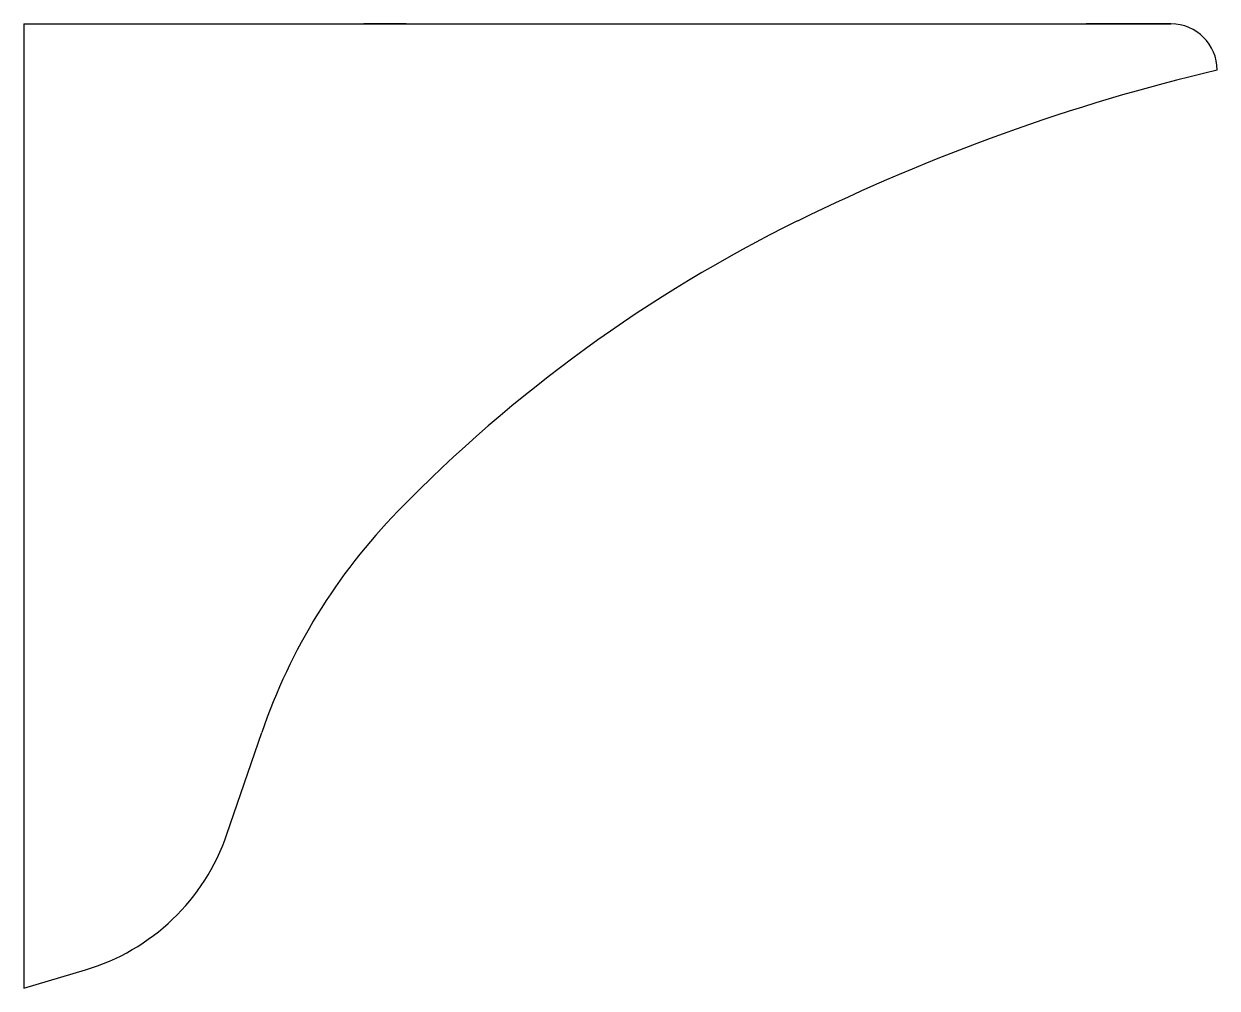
# Model space of a CAD drawing. Header units: millimetres. Extents: x 164 to 1352, y 155 to 1115.
import ezdxf

# ---------------------------------------------------------------- set-up
doc = ezdxf.new("R2010")
doc.units = ezdxf.units.MM

msp = doc.modelspace()

# ---------------------------------------------------------------- linework, layer by layer
at = {"color": 7, "linetype": 'Continuous'}
for p, q in [((163.7, 1115.2), (206, 1115.2)), ((163.7, 1115.2), (163.7, 1084.2)), ((206, 1115.2), (248.3, 1115.2)), ((248.3, 1115.2), (290.6, 1115.2)), ((290.6, 1115.2), (332.9, 1115.2)), ((332.9, 1115.2), (375.2, 1115.2)), ((375.2, 1115.2), (417.5, 1115.2)), ((417.5, 1115.2), (459.8, 1115.2)), ((459.8, 1115.2), (502.1, 1115.2)), ((544.4, 1115.2), (502.1, 1115.2)), ((502.1, 1115.2), (544.4, 1115.2)), ((544.4, 1115.2), (586.7, 1115.2)), ((586.7, 1115.2), (629, 1115.2)), ((629, 1115.2), (671.3, 1115.2)), ((671.3, 1115.2), (713.6, 1115.2)), ((713.6, 1115.2), (755.9, 1115.2)), ((755.9, 1115.2), (798.2, 1115.2)), ((798.2, 1115.2), (840.5, 1115.2)), ((840.5, 1115.2), (882.8, 1115.2)), ((882.8, 1115.2), (925.1, 1115.2)), ((925.1, 1115.2), (967.4, 1115.2)), ((967.4, 1115.2), (1009.7, 1115.2)), ((1009.7, 1115.2), (1052, 1115.2)), ((1052, 1115.2), (1094.3, 1115.2)), ((1094.3, 1115.2), (1136.6, 1115.2)), ((1136.6, 1115.2), (1178.9, 1115.2)), ((1178.9, 1115.2), (1221.2, 1115.2)), ((1221.2, 1115.2), (1263.5, 1115.2)), ((1263.5, 1115.2), (1221.2, 1115.2)), ((1221.2, 1115.2), (1263.5, 1115.2)), ((1263.5, 1115.2), (1305.8, 1115.2)), ((1305.8, 1115.2), (1263.5, 1115.2)), ((1263.5, 1115.2), (1305.8, 1115.2)), ((163.7, 1084.2), (163.7, 1053.2)), ((163.7, 1053.2), (163.7, 1022.2)), ((163.7, 1022.2), (163.7, 991.3)), ((163.7, 991.3), (163.7, 960.3)), ((163.7, 960.3), (163.7, 929.3)), ((163.7, 929.3), (163.7, 898.3)), ((163.7, 898.3), (163.7, 867.3)), ((163.7, 867.3), (163.7, 836.3)), ((163.7, 836.3), (163.7, 805.4)), ((163.7, 805.4), (163.7, 774.4)), ((163.7, 774.4), (163.7, 743.4)), ((163.7, 743.4), (163.7, 712.4)), ((163.7, 712.4), (163.7, 681.4)), ((163.7, 681.4), (163.7, 650.4)), ((163.7, 650.4), (163.7, 619.4)), ((163.7, 619.4), (163.7, 588.5)), ((163.7, 588.5), (163.7, 557.5)), ((163.7, 557.5), (163.7, 526.5)), ((163.7, 526.5), (163.7, 495.5)), ((163.7, 495.5), (163.7, 464.5)), ((163.7, 464.5), (163.7, 433.5)), ((163.7, 433.5), (163.7, 402.5)), ((365.8, 308), (400.5, 409.2)), ((163.7, 402.5), (163.7, 371.6)), ((163.7, 371.6), (163.7, 340.6)), ((163.7, 340.6), (163.7, 309.6)), ((163.7, 309.6), (163.7, 278.6)), ((163.7, 278.6), (163.7, 247.6)), ((163.7, 247.6), (163.7, 216.6)), ((163.7, 216.6), (163.7, 185.6)), ((163.7, 185.6), (163.7, 154.7)), ((163.7, 154.7), (224.9, 172.8))]:
    msp.add_line(p, q, dxfattribs=at)
for centre, radius, start, end in [((1305.8, 1069.2), 46, 0, 90), ((1808.4, -854.7), 1977.3, 103.3515, 116.2438), ((1575.9, -383.1), 1451.6, 116.2438, 135.7475), ((959.2, 217.7), 590.6, 135.7482, 161.082), ((164.3, 377.1), 213.1, 286.5253, 341.082)]:
    msp.add_arc(centre, radius, start, end, dxfattribs=at)

doc.saveas('drawing.dxf')
